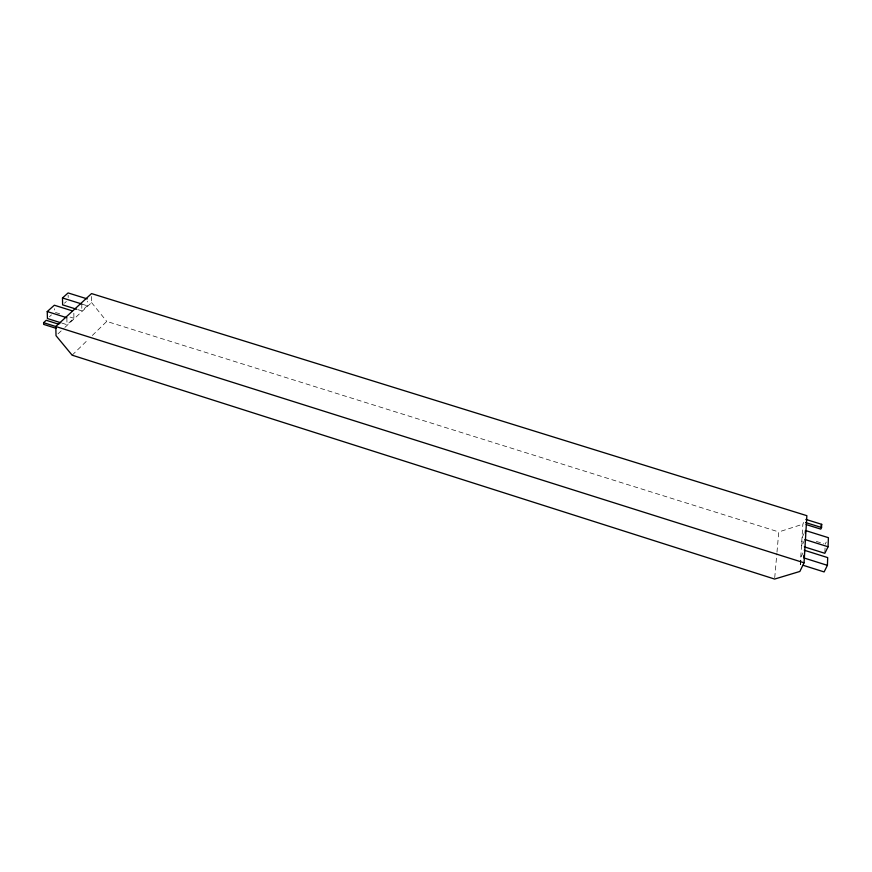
<?xml version="1.0" encoding="UTF-8"?>
<svg xmlns="http://www.w3.org/2000/svg" width="872" height="872" viewBox="0 0 872 872"><rect width="100%" height="100%" fill="white"/><g stroke="black" fill="none" stroke-linecap="round" stroke-linejoin="round"><path stroke-width="0.65" stroke-dasharray="4.36 3.27" d="M824.89 551.998L825.043 548.096M800.594 564.489L801.085 556.794L803.188 552.412M800.289 564.707L802.85 524.181L804.573 520.54M774.728 577.711L776.865 553.48M776.985 552.129L778.772 531.942L802.85 524.181M803.875 533.773L802.327 537.032L801.76 546.046L804.366 540.596M825.195 544.193L826.264 542.024M72.136 355.177L88.486 339.23M92.334 335.469L106.755 321.408L778.772 531.942M62.097 323.163L66.991 324.711L73.902 318.269L73.826 311.326M77.99 309.68L81.837 310.879L87.32 305.789L87.298 301.2M57.999 333.845L63.918 328.33M64.91 327.403L91.571 302.562L91.549 293.581M49.453 316.721L51.47 314.901M64.474 303.183L66.348 301.505M82.219 304.197L87.32 305.789M816.301 541.414L823.92 543.79M59.678 313.8L54.5 312.176L54.424 308.699M70.022 317.048L73.902 318.269M91.571 302.562L106.755 321.408M68.147 295.237L68.18 297.526M66.872 317.735L66.991 324.711M81.783 303.979L81.837 310.879"/><path stroke-width="1.31" d="M803.068 565.274L824.116 571.923L827.408 565.35L827.692 557.6L804.246 550.221M804.322 546.853L824.836 553.295L828.073 546.766L828.4 537.686L805.434 530.514L805.27 533.086M806.131 524.552L820.781 529.119L821.555 527.516L821.697 524.334L805.859 519.407M804.06 562.8L806.862 515.679L91.549 293.581L55.808 326.466L56.026 335.687L72.136 355.177L774.609 579.062L799.864 571.454L804.06 562.8L43.6 322.662L43.654 324.384L56.255 328.373M803.929 555.344L803.777 557.906L827.408 565.35M820.923 525.925L821.697 524.334M43.6 322.662L46.238 320.286L58.806 324.242M60.877 322.782L47.437 318.542L47.241 311.555L54.347 305.222L72.529 310.923M76.714 309.277L62.61 304.862L62.49 297.962L68.103 292.938L87.287 298.911M805.673 522.579L821.555 527.516M62.49 297.962L81.783 303.979M804.889 539.506L828.073 546.766M47.241 311.555L66.872 317.735"/></g></svg>
